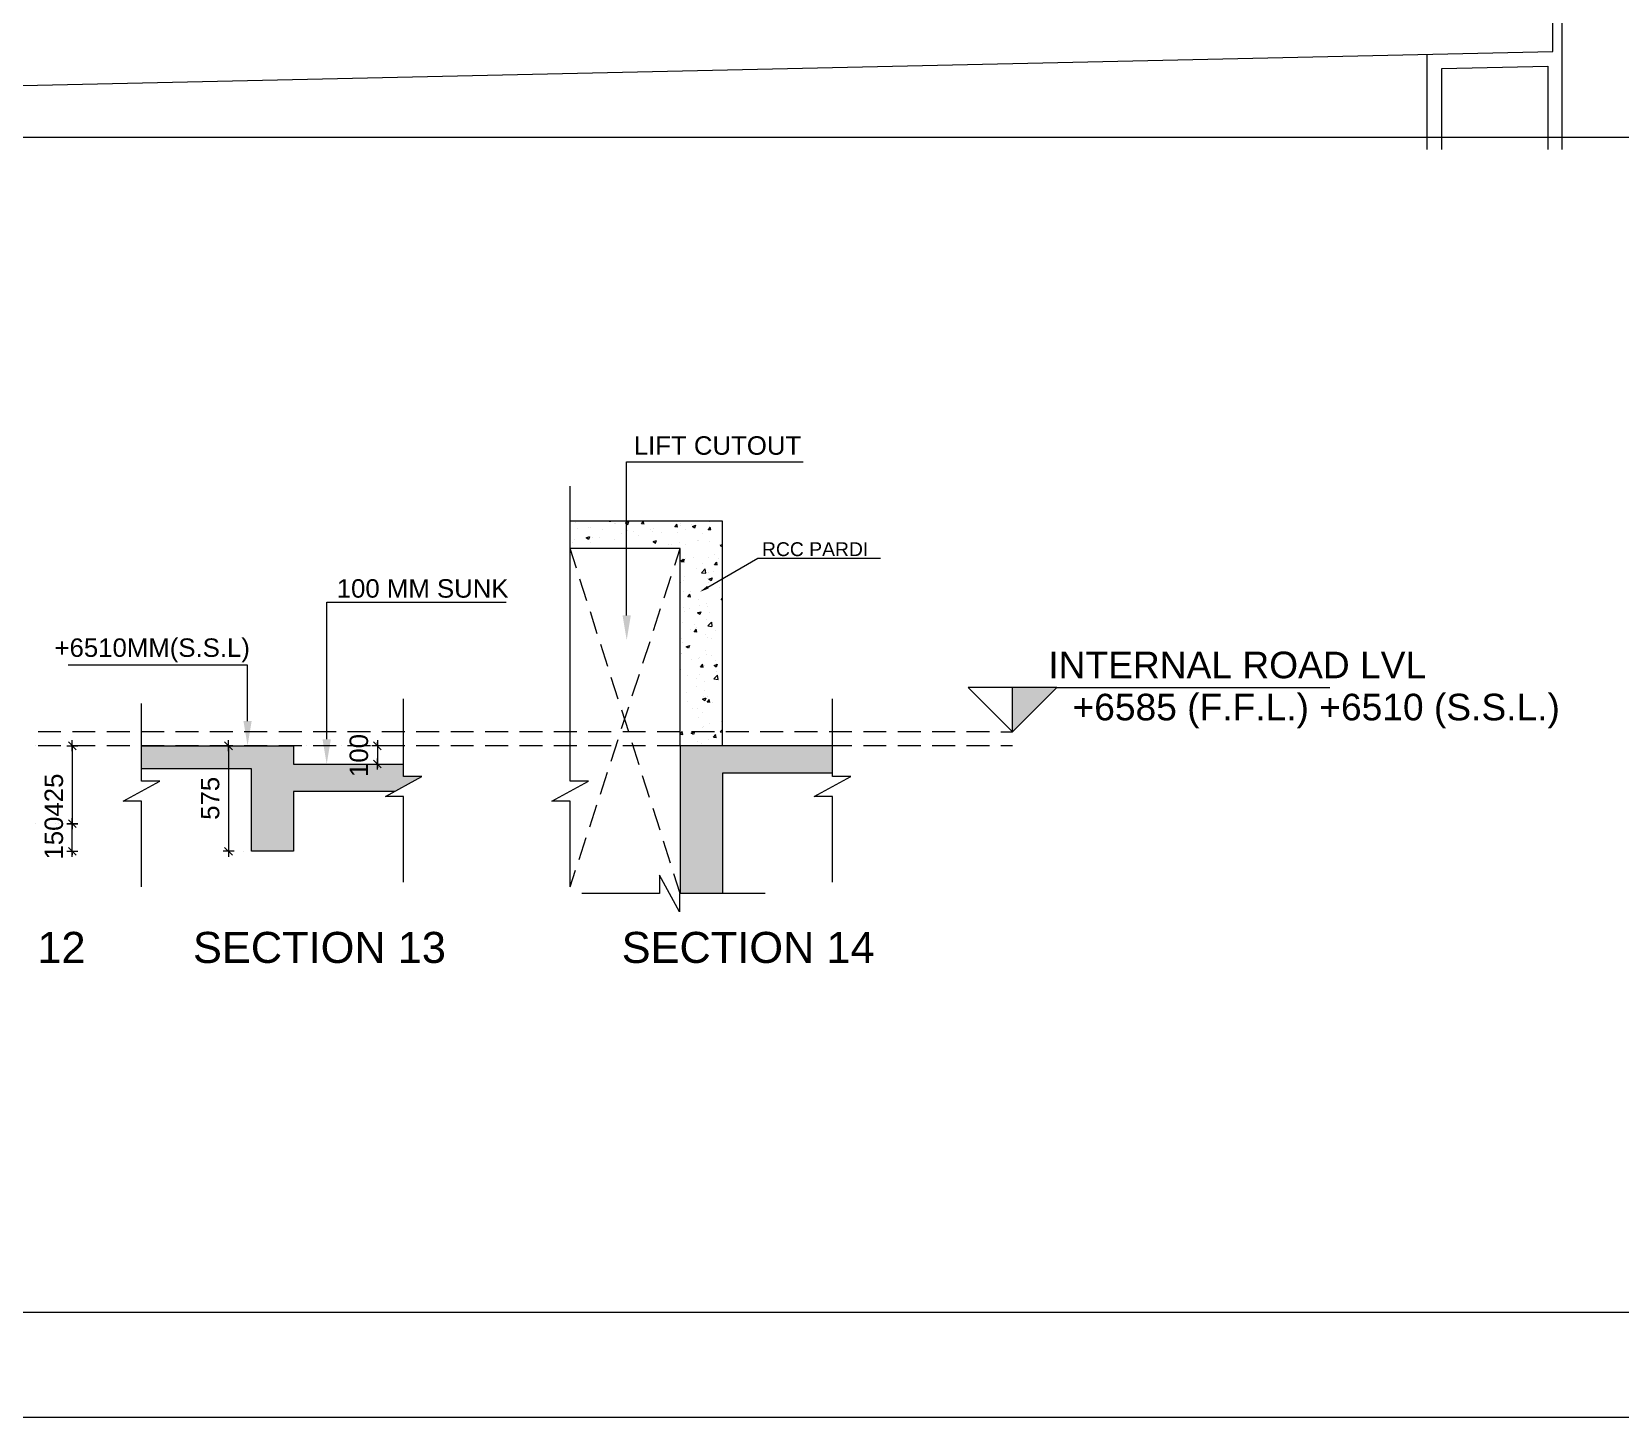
# Model space of a CAD drawing. Header units: millimetres. Extents: x -1303 to 98744, y -1303 to 90097.
# Drawn here: x 58753 to 75224, y 7 to 14373 of the extents above; entities that cross this region are included whole.
import ezdxf

# ---------------------------------------------------------------- set-up
doc = ezdxf.new("R2010")
doc.units = ezdxf.units.MM
doc.layers.add('PDF_Geometry', color=7, linetype='Continuous')
doc.layers.add('PDF_Text', color=7, linetype='Continuous')
doc.layers.add('PDF_Solid Fills', color=192, linetype='Continuous', true_color=0xc2c0c0c0)
doc.styles.add('PDF ArialMT', font='arial.ttf')
doc.styles.add('PDF Swiss721BT-LightCondensed', font='arial.ttf')

msp = doc.modelspace()

# ---------------------------------------------------------------- hatches: boundary and pattern name
at = {"layer": 'PDF_Solid Fills', "true_color": 0x00007f}
for points in [[(61468.38793, 5875.77945), (61468.38793, 6493.91457), (62513.73324, 6493.91457), (62609.61927, 6546.80808), (62799.01938, 6651.24075), (62609.61927, 6651.24075), (62609.61927, 6779.28541), (61468.38793, 6779.28541), (61468.38793, 6969.44845), (59889.79333, 6969.44845), (59889.79333, 6731.7236), (61030.93789, 6731.7236), (61030.93789, 5875.77945)], [(65914.82767, 5436.6367), (65914.82767, 6684.1618), (67055.97636, 6684.1618), (67055.97636, 6969.44845), (65477.37763, 6969.44845), (65477.37763, 5436.6367)]]:
    msp.add_hatch(color=254, dxfattribs=at).paths.add_polyline_path(points)

# ---------------------------------------------------------------- linework, layer by layer
at = {"layer": 'PDF_Geometry', "lineweight": 0}
for points in [[(6.54583, 6.54583), (97433.8658, 6.54583), (97433.8658, 88787.25523), (6.54583, 88787.25523)], [(1161.74035, 13281.54944), (80883.69126, 13281.54944), (80883.69126, 87632.06458), (1161.74035, 87632.06458)], [(1161.74035, 1094.88274), (96279.51452, 1094.88274), (96279.51452, 87632.06407), (1161.74035, 87632.06407)]]:
    msp.add_lwpolyline(points, close=True, dxfattribs=at)
at = {"layer": 'PDF_Geometry', "color": 9, "lineweight": 0, "true_color": 0xc0c0c0}
for points in [[(74623.6377, 13152.0657), (74623.6377, 16167.41969)], [(28778.92618, 13152.0657), (74523.7764, 14166.77512), (74523.7764, 15564.85614)], [(73223.86864, 13152.0657), (73223.86864, 14138.00084)], [(73373.66474, 13152.0657), (73373.66474, 13991.59117), (74473.84988, 14015.28788), (74473.84988, 13152.0657)], [(68802.81367, 7112.04917), (68922.1464, 7112.04917), (68922.1464, 7571.58794)], [(69382.52661, 7571.58794), (72212.54461, 7571.58794)], [(59055.17497, 7112.04917), (58817.36489, 7112.04917)], [(59411.46652, 7112.04917), (59173.65644, 7112.04917)], [(59768.60107, 7112.04917), (59530.79512, 7112.04917)], [(60124.89261, 7112.04917), (59887.08254, 7112.04917)], [(60481.18417, 7112.04917), (60243.37409, 7112.04917)], [(60838.32284, 7112.04917), (60600.51277, 7112.04917)], [(61194.61027, 7112.04917), (60956.80432, 7112.04917)], [(61551.74894, 7112.04917), (61313.93886, 7112.04917)], [(61908.0405, 7112.04917), (61670.23042, 7112.04917)], [(62264.33205, 7112.04917), (62026.52197, 7112.04917)], [(62621.46659, 7112.04917), (62383.65652, 7112.04917)], [(62977.75814, 7112.04917), (62739.94807, 7112.04917)], [(63334.0497, 7112.04917), (63097.08675, 7112.04917)], [(63691.18424, 7112.04917), (63453.37829, 7112.04917)], [(64047.47579, 7112.04917), (63809.66572, 7112.04917)], [(64404.61447, 7112.04917), (64166.80439, 7112.04917)], [(64760.90602, 7112.04917), (64523.09595, 7112.04917)], [(65117.19345, 7112.04917), (64880.23049, 7112.04917)], [(65474.33212, 7112.04917), (65236.52204, 7112.04917)], [(65830.62367, 7112.04917), (65592.8136, 7112.04917)], [(66187.75822, 7112.04917), (65949.95227, 7112.04917)], [(66544.04976, 7112.04917), (66306.23969, 7112.04917)], [(66900.34132, 7112.04917), (66662.53124, 7112.04917)], [(67257.47999, 7112.04917), (67019.66992, 7112.04917)], [(67613.76742, 7112.04917), (67375.96147, 7112.04917)], [(67970.90609, 7112.04917), (67733.09601, 7112.04917)], [(68327.19351, 7112.04917), (68089.38757, 7112.04917)], [(68683.4892, 7112.04917), (68445.67499, 7112.04917)], [(59055.17497, 6969.02541), (58817.36489, 6969.02541)], [(59411.46652, 6969.02541), (59173.65644, 6969.02541)], [(59768.60107, 6969.02541), (59530.79512, 6969.02541)], [(60124.89261, 6969.02541), (59887.08254, 6969.02541)], [(60481.18417, 6969.02541), (60243.37409, 6969.02541)], [(60838.32284, 6969.02541), (60600.51277, 6969.02541)], [(61194.61027, 6969.02541), (60956.80432, 6969.02541)], [(61551.74894, 6969.02541), (61313.93886, 6969.02541)], [(61908.0405, 6969.02541), (61670.23042, 6969.02541)], [(62264.33205, 6969.02541), (62026.52197, 6969.02541)], [(62621.46659, 6969.02541), (62383.65652, 6969.02541)], [(62977.75814, 6969.02541), (62739.94807, 6969.02541)], [(63334.0497, 6969.02541), (63097.08675, 6969.02541)], [(63691.18424, 6969.02541), (63453.37829, 6969.02541)], [(64047.47579, 6969.02541), (63809.66572, 6969.02541)], [(64404.61447, 6969.02541), (64166.80439, 6969.02541)], [(64760.90602, 6969.02541), (64523.09595, 6969.02541)], [(65117.19345, 6969.02541), (64880.23049, 6969.02541)], [(65474.33212, 6969.02541), (65236.52204, 6969.02541)], [(65830.62367, 6969.02541), (65592.8136, 6969.02541)], [(66187.75822, 6969.02541), (65949.95227, 6969.02541)], [(66544.04976, 6969.02541), (66306.23969, 6969.02541)], [(66900.34132, 6969.02541), (66662.53124, 6969.02541)], [(67257.47999, 6969.02541), (67019.66992, 6969.02541)], [(67613.76742, 6969.02541), (67375.96147, 6969.02541)], [(67970.90609, 6969.02541), (67733.09601, 6969.02541)], [(68327.19351, 6969.02541), (68089.38757, 6969.02541)], [(68683.4892, 6969.02541), (68445.67499, 6969.02541)], [(68922.1464, 6969.02541), (68802.81367, 6969.02541)]]:
    msp.add_lwpolyline(points, dxfattribs=at)
at = {"layer": 'PDF_Geometry', "color": 1, "lineweight": 0}
for points in [[(64920.85519, 8320.56013), (64920.85519, 9913.29031), (66752.23947, 9913.29031)], [(61810.71643, 7035.88251), (61810.71643, 8458.50683), (63672.56821, 8458.50683)], [(60989.80905, 7225.45307), (60989.80905, 7806.01262), (59128.80439, 7806.01262)]]:
    msp.add_lwpolyline(points, dxfattribs=at)
at = {"layer": 'PDF_Geometry', "lineweight": 0}
for points in [[(64336.06365, 5506.62506), (64336.06365, 6394.39004), (64146.49411, 6394.39004), (64524.78606, 6603.42532), (64336.06365, 6603.42532), (64336.06365, 9661.93971)], [(65763.76709, 8613.37843), (66283.39217, 8914.66072), (67552.83657, 8914.66072)], [(62608.77214, 5554.01795), (62608.77214, 6441.78243), (62420.04974, 6441.78243), (62798.34169, 6650.81771), (62608.77214, 6650.81771), (62608.77214, 7456.49185)], [(67055.21189, 5554.01795), (67055.21189, 6441.78243), (66866.48947, 6441.78243), (67244.78555, 6650.81771), (67055.21189, 6650.81771), (67055.21189, 7456.49185)], [(59889.62391, 5506.62506), (59889.62391, 6394.39004), (59700.05437, 6394.39004), (60079.19345, 6603.42532), (59889.62391, 6603.42532), (59889.62391, 7409.09946)], [(58789.43877, 6969.02541), (58789.43877, 6969.02541)], [(58908.76737, 6969.02541), (58908.76737, 6969.02541)], [(59027.24884, 6969.02541), (59027.24884, 6969.02541)], [(59172.80932, 6969.02541), (59172.80932, 6969.02541)], [(60793.46666, 6969.02541), (60793.46666, 6969.02541)], [(60952.57284, 6969.02541), (60952.57284, 6969.02541)], [(61071.05432, 6969.02541), (61071.05432, 6969.02541)], [(61190.37879, 6969.02541), (61190.37879, 6969.02541)], [(61308.86026, 6969.02541), (61308.86026, 6969.02541)], [(61467.96644, 6969.02541), (61467.96644, 6969.02541)], [(61467.96644, 6969.02541), (61467.96644, 6969.02541)], [(61605.06396, 6969.02541), (61605.06396, 6969.02541)], [(61723.54543, 6969.02541), (61723.54543, 6969.02541)], [(61842.87403, 6969.02541), (61842.87403, 6969.02541)], [(61961.3555, 6969.02541), (61961.3555, 6969.02541)], [(62080.68411, 6969.02541), (62080.68411, 6969.02541)], [(62199.16558, 6969.02541), (62199.16558, 6969.02541)], [(62336.26723, 6969.02541), (62336.26723, 6969.02541)], [(61467.96644, 6778.60875), (61467.96644, 6778.60875)], [(61605.06396, 6778.60875), (61605.06396, 6778.60875)], [(61723.54543, 6778.60875), (61723.54543, 6778.60875)], [(61842.87403, 6778.60875), (61842.87403, 6778.60875)], [(61961.3555, 6778.60875), (61961.3555, 6778.60875)], [(62080.68411, 6778.60875), (62080.68411, 6778.60875)], [(62199.16558, 6778.60875), (62199.16558, 6778.60875)], [(62336.26723, 6778.60875), (62336.26723, 6778.60875)], [(58789.43877, 6160.81248), (58789.43877, 6160.81248)], [(58885.06859, 6160.81248), (58885.06859, 6160.81248)], [(58908.76737, 6160.81248), (58908.76737, 6160.81248)], [(59003.55007, 6160.81248), (59003.55007, 6160.81248)], [(59027.24884, 6160.81248), (59027.24884, 6160.81248)], [(59172.80932, 6160.81248), (59172.80932, 6160.81248)], [(59172.80932, 6160.81248), (59172.80932, 6160.81248)], [(58885.06859, 5875.61053), (58885.06859, 5875.61053)], [(59003.55007, 5875.61053), (59003.55007, 5875.61053)], [(59172.80932, 5875.61053), (59172.80932, 5875.61053)], [(60793.46666, 5875.61053), (60793.46666, 5875.61053)], [(60952.57284, 5875.61053), (60952.57284, 5875.61053)], [(61071.05432, 5875.61053), (61071.05432, 5875.61053)], [(61190.37879, 5875.61053), (61190.37879, 5875.61053)], [(61308.86026, 5875.61053), (61308.86026, 5875.61053)], [(61467.96644, 5875.61053), (61467.96644, 5875.61053)], [(66358.71171, 5436.38257), (65470.10064, 5436.38257), (65470.10064, 5246.81251), (65261.91093, 5625.95314), (65261.91093, 5436.38257), (64455.39225, 5436.38257)]]:
    msp.add_lwpolyline(points, dxfattribs=at)
at = {"layer": 'PDF_Geometry', "color": 6, "lineweight": 0}
for points in [[(65914.40617, 6969.02541), (65914.40617, 9298.8784), (64336.06365, 9298.8784)], [(65476.86936, 6969.02541), (65476.86936, 9013.67697), (64336.06365, 9013.67697)]]:
    msp.add_lwpolyline(points, dxfattribs=at)
at = {"layer": 'PDF_Geometry', "color": 254, "lineweight": 0, "true_color": 0xdcdcdc}
for points in [[(64386.84142, 9280.2603), (64386.84142, 9280.2603)], [(64414.76755, 9225.25104), (64414.76755, 9225.25104)], [(64507.86014, 9296.34013), (64507.86014, 9296.34013)], [(64523.09595, 9230.32861), (64523.09595, 9230.32861)], [(64547.63771, 9235.40618), (64547.63771, 9235.40618)], [(64739.74861, 9298.8784), (64755.82742, 9297.18622)], [(64754.13317, 9297.18622), (64754.13317, 9297.18622)], [(64798.14223, 9271.79733), (64798.14223, 9271.79733)], [(64804.91095, 9278.56812), (64804.91095, 9278.56812)], [(64909.00787, 9281.10639), (64942.85972, 9293.80083)], [(64909.00787, 9280.2603), (64932.70251, 9264.18046), (64942.85972, 9292.95474)], [(65102.80889, 9267.56585), (65074.03564, 9270.10516), (65096.88316, 9297.18622)], [(65101.11464, 9266.71976), (65095.19304, 9297.18622)], [(65448.94323, 9237.09939), (65420.16999, 9239.63766), (65443.86462, 9267.56585)], [(65447.24899, 9236.2533), (65442.17451, 9266.71976)], [(65477.71647, 9250.63993), (65477.71647, 9250.63993)], [(65483.64221, 9269.25803), (65483.64221, 9269.25803)], [(65598.73932, 9265.87367), (65598.73932, 9265.87367)], [(65602.9708, 9242.17696), (65636.82265, 9254.87141), (65626.66545, 9225.25104), (65602.9708, 9241.33087)], [(65795.9247, 9206.63294), (65767.15145, 9209.17121), (65789.99897, 9237.09939)], [(65781.53601, 9290.41544), (65781.53601, 9290.41544)], [(65783.23025, 9246.40845), (65783.23025, 9246.40845)], [(65794.23046, 9206.63294), (65788.30886, 9236.2533)], [(64357.22105, 9076.3031), (64357.22105, 9076.3031)], [(64380.9157, 9105.92347), (64380.9157, 9105.92347)], [(64536.63751, 9137.23602), (64526.4803, 9108.46174), (64502.78566, 9124.54158), (64536.63751, 9138.08211)], [(64541.71199, 9074.60989), (64541.71199, 9074.60989)], [(64563.71651, 9129.61915), (64563.71651, 9129.61915)], [(64638.19306, 9124.54158), (64638.19306, 9124.54158)], [(64672.88791, 9214.24877), (64672.88791, 9214.24877)], [(64792.2165, 9111.00104), (64792.2165, 9111.00104)], [(64868.38317, 9170.24178), (64868.38317, 9170.24178)], [(64920.00807, 9172.78108), (64920.00807, 9172.78108)], [(64931.00827, 9203.24754), (64931.00827, 9203.24754)], [(64989.40601, 9186.32161), (64989.40601, 9186.32161)], [(65041.02678, 9144.85289), (65041.02678, 9144.85289)], [(65172.2027, 9210.01729), (65172.2027, 9210.01729)], [(65189.12863, 9192.24528), (65189.12863, 9192.24528)], [(65196.74859, 9085.61216), (65221.29037, 9069.53232), (65230.60045, 9098.3066)], [(65197.59159, 9086.45825), (65231.44344, 9099.15269)], [(65201.82307, 9221.01956), (65201.82307, 9221.01956)], [(65284.76259, 9176.16544), (65284.76259, 9176.16544)], [(65446.40599, 9181.24405), (65446.40599, 9181.24405)], [(65471.79488, 9075.45701), (65471.79488, 9075.45701)], [(65535.2671, 9211.7105), (65535.2671, 9211.7105)], [(65654.59157, 9099.99878), (65654.59157, 9099.99878)], [(65668.13313, 9100.8459), (65668.13313, 9100.8459)], [(65704.52635, 9170.24178), (65704.52635, 9170.24178)], [(65778.15165, 9084.76606), (65778.15165, 9084.76606)], [(65045.25826, 9019.60063), (65045.25826, 9019.60063)], [(65278.83685, 9014.52307), (65278.83685, 9014.52307)], [(65350.77203, 9059.37717), (65350.77203, 9059.37717)], [(65386.31814, 9051.7603), (65386.31814, 9051.7603)], [(65485.33232, 8891.81011), (65519.18417, 8904.50455), (65509.03109, 8874.88418), (65485.33232, 8890.96401)], [(65516.64693, 8873.192), (65487.02656, 8875.73027), (65510.72121, 8903.65846)], [(65514.10969, 8873.192), (65509.03109, 8903.65846)], [(65527.64713, 8909.58212), (65527.64713, 8909.58212)], [(65529.34138, 9050.91421), (65529.34138, 9050.91421)], [(65610.58665, 8923.96977), (65610.58665, 8923.96977)], [(65772.23005, 8923.96977), (65772.23005, 8923.96977)], [(65832.31379, 8949.35866), (65832.31379, 8949.35866)], [(65868.70701, 8912.96751), (65868.70701, 8912.96751)], [(65891.55453, 9047.52882), (65914.40617, 9055.99179)], [(65891.55453, 9046.68273), (65914.40617, 9031.44899)], [(65524.26277, 8890.11792), (65524.26277, 8890.11792)], [(65648.66998, 8812.25805), (65648.66998, 8812.25805)], [(65698.60063, 8763.17348), (65736.68396, 8802.949)], [(65698.60063, 8764.01958), (65741.76257, 8757.24879)], [(65705.36935, 8758.942), (65705.36935, 8758.942)], [(65712.1422, 8858.80434), (65712.1422, 8858.80434)], [(65740.91544, 8757.24879), (65735.83683, 8802.949)], [(65766.30433, 8763.17348), (65766.30433, 8763.17348)], [(65826.39219, 8775.02184), (65826.39219, 8775.02184)], [(65862.78127, 8843.57163), (65834.00803, 8846.1099), (65856.85968, 8873.192)], [(65861.09116, 8842.72554), (65855.16544, 8873.192)], [(65482.79508, 8658.23254), (65482.79508, 8658.23254)], [(65512.41545, 8568.52534), (65512.41545, 8568.52534)], [(65514.10969, 8677.69777), (65514.10969, 8677.69777)], [(65518.34117, 8729.32163), (65518.34117, 8729.32163)], [(65578.42491, 8568.52534), (65578.42491, 8568.52534)], [(65699.44775, 8584.60518), (65699.44775, 8584.60518)], [(65760.3786, 8602.37719), (65760.3786, 8602.37719)], [(65763.76709, 8706.47101), (65763.76709, 8706.47101)], [(65772.23005, 8666.69551), (65772.23005, 8666.69551)], [(65773.92017, 8697.16197), (65807.77202, 8709.85641), (65797.61894, 8680.23604), (65773.92017, 8696.31587)], [(65882.24857, 8608.30086), (65882.24857, 8608.30086)], [(65506.48973, 8407.72905), (65506.48973, 8407.72905)], [(65583.50351, 8510.1307), (65554.73026, 8512.67), (65577.58191, 8540.59716)], [(65581.81339, 8510.1307), (65575.88767, 8539.75107)], [(65667.28602, 8488.97329), (65667.28602, 8488.97329)], [(65678.29035, 8420.4235), (65678.29035, 8420.4235)], [(65754.45701, 8441.5809), (65754.45701, 8441.5809)], [(65755.30413, 8417.8842), (65755.30413, 8417.8842)], [(65914.40617, 8481.35642), (65900.86461, 8482.20251), (65914.40617, 8498.28235)], [(65500.56813, 8246.93276), (65500.56813, 8246.93276)], [(65521.72554, 8366.26033), (65521.72554, 8366.26033)], [(65572.50331, 8393.3414), (65572.50331, 8393.3414)], [(65656.28581, 8346.7951), (65690.13767, 8359.48955), (65679.98046, 8329.86918), (65656.28581, 8345.94902)], [(65748.53128, 8280.78461), (65748.53128, 8280.78461)], [(65762.91997, 8213.08091), (65800.15618, 8252.01034), (65805.23479, 8206.31014)], [(65779.8459, 8355.25807), (65779.8459, 8355.25807)], [(65494.6424, 8086.13647), (65494.6424, 8086.13647)], [(65581.81339, 8174.99758), (65581.81339, 8174.99758)], [(65650.36009, 8147.0694), (65621.58684, 8149.60869), (65644.4385, 8176.68977)], [(65628.35969, 8227.46754), (65628.35969, 8227.46754)], [(65648.66998, 8146.2233), (65642.74425, 8176.68977)], [(65646.97573, 8200.38647), (65646.97573, 8200.38647)], [(65742.60968, 8119.98832), (65742.60968, 8119.98832)], [(65762.07285, 8213.927), (65805.23479, 8207.15622)], [(65762.91997, 8094.59944), (65762.91997, 8094.59944)], [(65806.0819, 8076.82743), (65806.0819, 8076.82743)], [(65839.93375, 8163.99532), (65839.93375, 8163.99532)], [(65481.10084, 8046.35993), (65481.10084, 8046.35993)], [(65487.87369, 7927.87845), (65487.87369, 7927.87845)], [(65488.72081, 7925.34018), (65488.72081, 7925.34018)], [(65500.56813, 8037.05088), (65500.56813, 8037.05088)], [(65572.50331, 8009.12372), (65562.3461, 7979.50335), (65538.65146, 7996.42928), (65572.50331, 8009.96981)], [(65736.68396, 7959.19203), (65736.68396, 7959.19203)], [(65745.99405, 7916.87722), (65745.99405, 7916.87722)], [(65482.79508, 7764.54389), (65482.79508, 7764.54389)], [(65589.42924, 7862.71406), (65589.42924, 7862.71406)], [(65665.5959, 7877.10068), (65665.5959, 7877.10068)], [(65679.13746, 7886.41077), (65679.13746, 7886.41077)], [(65717.2208, 7783.162), (65688.44342, 7785.7013), (65712.1422, 7813.62846)], [(65715.52655, 7783.162), (65709.60083, 7813.62846)], [(65730.75824, 7798.39574), (65730.75824, 7798.39574)], [(65800.15618, 7902.48957), (65800.15618, 7902.48957)], [(65861.09116, 7814.47558), (65850.93396, 7785.7013), (65827.23931, 7801.78114), (65861.09116, 7815.32167)], [(65847.5496, 7851.71179), (65847.5496, 7851.71179)], [(65552.19302, 7695.99411), (65552.19302, 7695.99411)], [(65645.28561, 7588.51386), (65645.28561, 7588.51386)], [(65649.5171, 7671.4513), (65649.5171, 7671.4513)], [(65673.21174, 7712.07291), (65673.21174, 7712.07291)], [(65724.83664, 7637.59945), (65724.83664, 7637.59945)], [(65826.39219, 7662.14226), (65864.47552, 7701.91777)], [(65826.39219, 7662.98834), (65869.55412, 7656.21756)], [(65856.01256, 7735.76962), (65856.01256, 7735.76962)], [(65869.55412, 7655.37147), (65863.6284, 7701.91777)], [(65907.63746, 7660.44905), (65907.63746, 7660.44905)], [(65479.41073, 7434.48835), (65479.41073, 7434.48835)], [(65545.42018, 7520.81016), (65545.42018, 7520.81016)], [(65555.57739, 7424.33218), (65555.57739, 7424.33218)], [(65743.45268, 7464.10872), (65733.2996, 7435.33444), (65709.60083, 7451.41428), (65743.45268, 7464.95481)], [(65718.91091, 7476.80316), (65718.91091, 7476.80316)], [(65729.06812, 7545.35296), (65729.06812, 7545.35296)], [(65784.07738, 7420.1007), (65755.30413, 7422.64), (65778.99877, 7450.56819)], [(65761.22572, 7482.72683), (65761.22572, 7482.72683)], [(65782.38313, 7419.25461), (65777.30453, 7449.72107)], [(65813.69775, 7413.33094), (65813.69775, 7413.33094)], [(65601.27656, 7354.9363), (65601.27656, 7354.9363)], [(65657.13294, 7359.16778), (65657.13294, 7359.16778)], [(65663.90165, 7265.2291), (65663.90165, 7265.2291)], [(65712.98931, 7316.00687), (65712.98931, 7316.00687)], [(65906.79034, 7394.71181), (65906.79034, 7394.71181)], [(65476.86936, 7090.89176), (65499.72101, 7117.12725)], [(65476.86936, 7089.19907), (65504.79961, 7086.66028)], [(65503.10536, 7086.66028), (65497.18377, 7117.12725)], [(65625.81832, 7113.74186), (65615.66524, 7084.96759), (65591.96647, 7101.04742), (65625.81832, 7114.58796)], [(65707.06359, 7155.21058), (65707.06359, 7155.21058)], [(65717.2208, 7167.90503), (65717.2208, 7167.90503)], [(65779.8459, 7204.29567), (65779.8459, 7204.29567)], [(65823.00783, 7058.73261), (65845.85535, 7086.66028)], [(65850.08683, 7056.19382), (65844.16524, 7086.66028)], [(65890.71153, 7112.04917), (65914.40617, 7136.59196)], [(65890.71153, 7112.89577), (65914.40617, 7108.66429)], [(65900.86461, 7220.37499), (65900.86461, 7220.37499)], [(65644.4385, 6976.64177), (65644.4385, 6976.64177)], [(65652.90146, 7013.87901), (65652.90146, 7013.87901)], [(65701.13787, 6994.41429), (65701.13787, 6994.41429)], [(65773.07305, 7029.95833), (65773.07305, 7029.95833)], [(65822.16071, 7058.73261), (65851.78108, 7056.19382)]]:
    msp.add_lwpolyline(points, dxfattribs=at)
at = {"layer": 'PDF_Geometry', "color": 9, "lineweight": 0, "true_color": 0xcbc4be}
for points in [[(64400.38299, 8810.56587), (64336.06365, 9013.67697)], [(65421.0171, 8842.72554), (65476.86936, 9013.67697)], [(64508.70725, 8470.35519), (64436.77207, 8697.16197)], [(65310.99859, 8503.35991), (65384.62389, 8729.32163)], [(64617.03565, 8130.98956), (64545.10047, 8357.79737)], [(65200.98008, 8163.99532), (65273.75825, 8390.80313)], [(64725.35993, 7790.77887), (64653.42474, 8017.58669)], [(65090.11444, 7825.47682), (65163.73974, 8051.43854)], [(64833.6842, 7451.41428), (64761.74902, 7678.22106)], [(64980.09593, 7486.11222), (65053.72123, 7712.07291)], [(64869.23029, 7146.74762), (64942.85972, 7373.5544)], [(64942.85972, 7112.04917), (64870.07742, 7338.01037)], [(64759.21178, 6808.22912), (64832.8412, 7034.18981)], [(65051.18399, 6771.83797), (64978.40168, 6998.64578)], [(64649.19326, 6468.86401), (64722.82269, 6694.82521)], [(65159.50826, 6432.47337), (65086.73008, 6658.43458)], [(64538.32762, 6129.49941), (64611.95706, 6355.46062)], [(65267.83666, 6092.26217), (65195.05435, 6319.06947)], [(64428.30911, 5790.98091), (64501.93854, 6016.94211)], [(65376.16092, 5752.89758), (65303.37862, 5978.85878)], [(64336.06365, 5506.62506), (64391.0729, 5677.57701)], [(65476.86936, 5436.38257), (65411.70702, 5639.49367)]]:
    msp.add_lwpolyline(points, dxfattribs=at)
at = {"layer": 'PDF_Geometry', "color": 9, "lineweight": 0, "true_color": 0xc0c0c0}
msp.add_lwpolyline([(68461.75792, 7571.58794), (68922.1464, 7112.04917), (69382.52661, 7571.58794)], close=True, dxfattribs=at)
at = {"layer": 'PDF_Geometry', "color": 222, "lineweight": 0, "true_color": 0xb8008a}
for points in [[(59116.10995, 6969.02541), (59230.35994, 6969.02541)], [(59213.43402, 6928.40278), (59133.03587, 7009.64753)], [(59172.80932, 6912.32345), (59172.80932, 7025.72685)], [(59172.80932, 6950.40679), (59172.80932, 6179.43059), (59172.80932, 6198.89581)], [(60735.92017, 6969.02541), (60850.17017, 6969.02541)], [(60833.24424, 6928.40278), (60752.8461, 7009.64753)], [(60793.46666, 6912.32345), (60793.46666, 7025.72685)], [(60793.46666, 6950.40679), (60793.46666, 5894.22915)], [(62392.9666, 6969.02541), (62278.7166, 6969.02541)], [(62295.64253, 7009.64753), (62376.04067, 6928.40278)], [(62336.26723, 7025.72685), (62336.26723, 6912.32345)], [(62336.26723, 6987.64352), (62336.26723, 7007.10874)], [(62336.26723, 6969.02541), (62336.26723, 6778.60875)], [(62278.7166, 6778.60875), (62392.9666, 6778.60875)], [(62376.04067, 6738.83272), (62295.64253, 6819.23087)], [(62336.26723, 6721.9068), (62336.26723, 6836.15679)], [(62336.26723, 6759.99013), (62336.26723, 6740.52542)], [(59172.80932, 5875.61053), (59172.80932, 6160.81248)], [(59172.80932, 5818.06249), (59172.80932, 5932.31248)], [(60793.46666, 5932.31248), (60793.46666, 5818.06249)], [(59116.10995, 5875.61053), (59230.35994, 5875.61053)], [(59213.43402, 5834.98841), (59133.03587, 5915.38656)], [(59172.80932, 5856.14582), (59172.80932, 5837.5272)], [(60850.17017, 5875.61053), (60735.92017, 5875.61053)], [(60752.8461, 5915.38656), (60833.24424, 5834.98841)]]:
    msp.add_lwpolyline(points, dxfattribs=at)
at = {"layer": 'PDF_Geometry', "color": 5, "lineweight": 0}
for points in [[(59889.62391, 6969.02541), (61467.96644, 6969.02541), (61467.96644, 6778.60875), (62608.77214, 6778.60875)], [(67055.21189, 6969.02541), (65476.86936, 6969.02541), (65476.86936, 5436.38257)], [(62513.14233, 6493.40681), (61467.96644, 6493.40681), (61467.96644, 5875.61053), (61030.42962, 5875.61053), (61030.42962, 6731.21585), (59889.62391, 6731.21585)], [(67055.21189, 6683.82346), (65914.40617, 6683.82346), (65914.40617, 5436.38257)]]:
    msp.add_lwpolyline(points, dxfattribs=at)
at = {"layer": 'PDF_Geometry', "color": 222, "lineweight": 0, "true_color": 0xb8008a}
for points in [[(59116.10995, 6160.81248), (59230.35994, 6160.81248)], [(59213.43402, 6120.18985), (59133.03587, 6201.43459)], [(59172.80932, 6103.26392), (59172.80932, 6217.51392)]]:
    msp.add_lwpolyline(points, close=True, dxfattribs=at)
at = {"layer": 'PDF_Solid Fills', "color": 7}
msp.add_solid([(65772.06063, 8599.75318), (65681.75735, 8565.7319), (65756.14712, 8627.1731)], dxfattribs=at)
at = {"layer": 'PDF_Solid Fills', "color": 1}
for points in [[(64964.43862, 8320.72955), (64921.70231, 8063.96355), (64878.87923, 8320.72955)], [(61033.22305, 7226.21445), (60990.48675, 6969.44845), (60947.66366, 7226.21445)], [(61853.79158, 7036.05193), (61810.9685, 6779.28541), (61768.23219, 7036.05193)]]:
    msp.add_solid(points, dxfattribs=at)
at = {"layer": 'PDF_Solid Fills', "color": 147, "lineweight": 0, "true_color": 0x00007f}
msp.add_solid([(69382.60925, 7572.26564), (68922.48525, 7572.26564), (68922.48525, 7112.13388)], dxfattribs=at)

# ---------------------------------------------------------------- texts
at = {"layer": 'PDF_Text', "color": 1, "char_height": 191.229465, "attachment_point": 4, "style": 'PDF ArialMT'}
for s, insert in [('LIFT CUTOUT', (64995.32241, 10081.09719)), ('100 MM SUNK', (61915.20865, 8599.13386)), ('+6510MM(S.S.L)', (58988.40968, 7957.82984))]:
    msp.add_mtext(s, dxfattribs=dict(at, insert=insert))
at = {"layer": 'PDF_Text', "insert": (66324.76085, 9006.48604), "char_height": 143.421905, "attachment_point": 4, "style": 'PDF ArialMT'}
msp.add_mtext('RCC PARDI', dxfattribs=at)
at = {"layer": 'PDF_Text', "color": 9, "true_color": 0xc0c0c0, "char_height": 275.8333494, "attachment_point": 4, "style": 'PDF Swiss721BT-LightCondensed'}
for s, insert in [('INTERNAL ROAD LVL', (69293.43556, 7805.15644)), ('+6585 (F.F.L.) +6510 (S.S.L.)', (69544.61681, 7329.11694))]:
    msp.add_mtext(s, dxfattribs=dict(at, insert=insert))
at = {"layer": 'PDF_Text', "char_height": 191.229465, "attachment_point": 4, "rotation": 90, "style": 'PDF ArialMT'}
for s, insert in [('100', (62145.4219, 6645.19893)), ('150425', (58982.20882, 5789.27315)), ('575', (60602.92212, 6201.354))]:
    msp.add_mtext(s, dxfattribs=dict(at, insert=insert))
at = {"layer": 'PDF_Text', "color": 20, "true_color": 0xff3f00, "char_height": 321.805316, "attachment_point": 4, "style": 'PDF Swiss721BT-LightCondensed'}
for s, insert in [('SECTION 12', (56687.77525, 4875.8683)), ('SECTION 13', (60424.58649, 4875.8683)), ('SECTION 14', (64869.82864, 4875.8683))]:
    msp.add_mtext(s, dxfattribs=dict(at, insert=insert))

doc.saveas('drawing.dxf')
